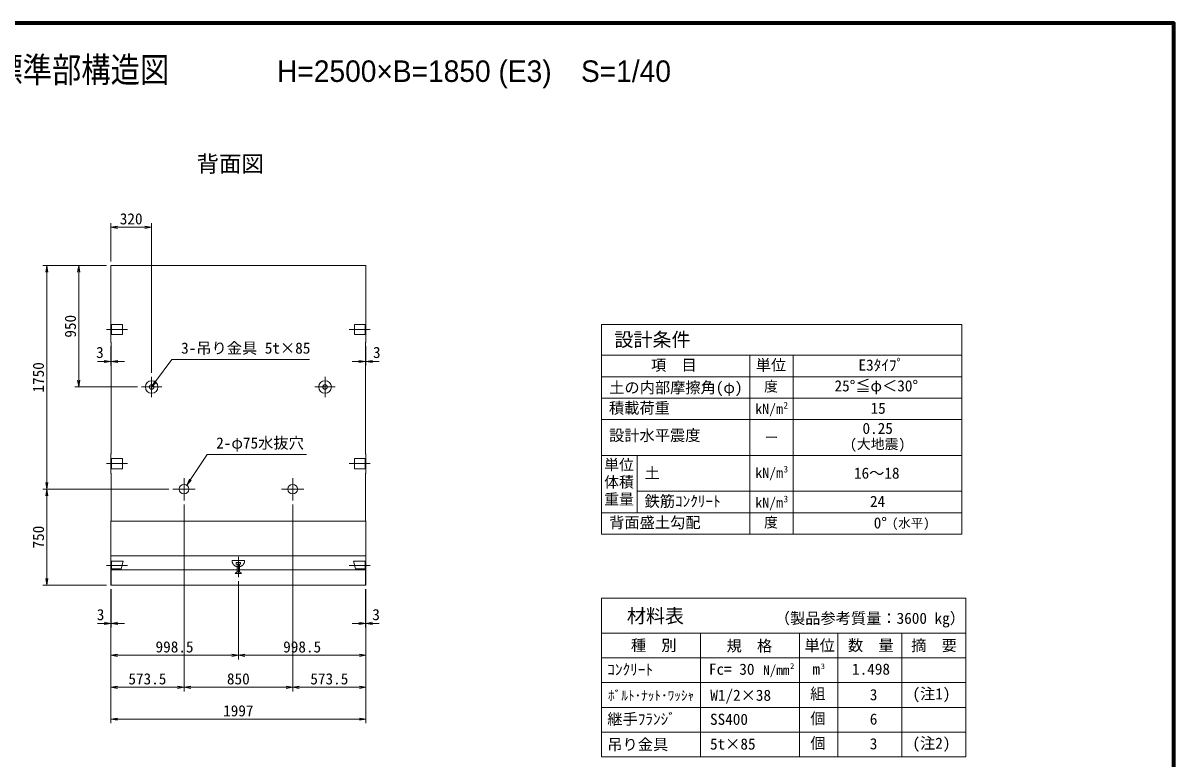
# Model space of a CAD drawing. Units: millimetres at full size, sheet at 1:40. Extents: x 141688 to 157488, y 10657 to 21690.
# Drawn here: x 148483 to 157488, y 15930 to 21690 of the extents above; entities that cross this region are included whole.
import ezdxf
from ezdxf.enums import TextEntityAlignment as Align

# ---------------------------------------------------------------- set-up
doc = ezdxf.new("R2010")
doc.units = ezdxf.units.MM
doc.header["$LTSCALE"] = 40
doc.linetypes.add('CHAIN', pattern=[18.5, 12, -1.5, 3.5, -1.5])
doc.linetypes.add('DASHED', pattern=[7.5, 6, -1.5])
for name, color, linetype, lineweight in [('01図枠', 1, 'Continuous', 70), ('中心', 6, 'CHAIN', 9), ('外形線', 7, 'Continuous', 13), ('寸法', 2, 'Continuous', 9), ('細線', 4, 'Continuous', 9), ('連結部', 4, 'Continuous', 13)]:
    doc.layers.add(name, color=color, linetype=linetype, lineweight=lineweight)
doc.layers.add('文字', color=7, linetype='Continuous')
doc.styles.add('ＭＳ ゴシック', font='')
doc.styles.add('ＭＳ Ｐゴシック', font='')
doc.styles.get('ＭＳ ゴシック').set_extended_font_data('MS Gothic')
doc.styles.get('ＭＳ Ｐゴシック').set_extended_font_data('MS PGothic')

# ---------------------------------------------------------------- blocks, each defined once
blk = doc.blocks.new('open_arrow')
at = {"color": 0, "linetype": 'Continuous', "lineweight": -2}
blk.add_lwpolyline([(7.5, 1.25), (0, 0), (7.5, -1.25)], dxfattribs=at)

msp = doc.modelspace()

# ---------------------------------------------------------------- linework, layer by layer
at = {"layer": '01図枠'}
msp.add_lwpolyline([(141687.54, 10809.99), (157487.54, 10809.99), (157487.54, 21689.99), (141687.54, 21689.99)], close=True, dxfattribs=at)
at = {"layer": '中心'}
for p, q in [((149300.13, 19291.75), (149135.13, 19291.75)), ((151035.13, 19291.75), (151200.13, 19291.75)), ((149489.13, 18920.75), (149489.13, 18762.75)), ((150846.13, 18920.75), (150846.13, 18762.75)), ((149568.13, 18841.75), (149410.13, 18841.75)), ((150767.13, 18841.75), (150925.13, 18841.75)), ((149300.13, 18241.75), (149135.13, 18241.75)), ((151035.13, 18241.75), (151200.13, 18241.75)), ((149742.63, 17954.25), (149742.63, 18129.25)), ((150592.63, 17954.25), (150592.63, 18129.25)), ((149655.13, 18041.75), (149830.13, 18041.75)), ((150505.13, 18041.75), (150680.13, 18041.75)), ((150167.63, 17513.04), (150167.63, 17353.04)), ((149300.13, 17443.72), (149135.13, 17443.72)), ((151035.13, 17443.72), (151200.13, 17443.72))]:
    msp.add_line(p, q, dxfattribs=at)
at = {"layer": '外形線'}
for p, q in [((149169.13, 19791.75), (151166.13, 19791.75)), ((149169.13, 19791.75), (149169.13, 19191.75)), ((151166.13, 19791.75), (151166.13, 19191.75)), ((149172.13, 19188.75), (149169.13, 19191.75)), ((149172.13, 19188.75), (149172.13, 18319.75)), ((151163.13, 19188.75), (151166.13, 19191.75)), ((151163.13, 19188.75), (151163.13, 18319.75)), ((149172.13, 18319.75), (149169.13, 18316.75)), ((149169.13, 18316.75), (149169.13, 18166.75)), ((151163.13, 18319.75), (151166.13, 18316.75)), ((151166.13, 18316.75), (151166.13, 18166.75)), ((149172.13, 18163.75), (149169.13, 18166.75)), ((149172.13, 18163.75), (149172.13, 17794.75)), ((151163.13, 18163.75), (151166.13, 18166.75)), ((151163.13, 18163.75), (151163.13, 17794.75)), ((149172.13, 17794.75), (149169.13, 17791.75)), ((149169.13, 17791.75), (149169.13, 17291.75)), ((151163.13, 17794.75), (151166.13, 17791.75)), ((151166.13, 17791.75), (151166.13, 17291.75)), ((149169.13, 17411.75), (151166.13, 17411.75)), ((149169.13, 17291.75), (151166.13, 17291.75))]:
    msp.add_line(p, q, dxfattribs=at)
for centre in [(149742.63, 18041.75), (150592.63, 18041.75)]:
    msp.add_circle(centre, 37.5, dxfattribs=at)
at = {"layer": '寸法'}
for p, q in [((149169.13, 19823.75), (149169.13, 20123.75)), ((149489.13, 20091.75), (149169.13, 20091.75)), ((149489.13, 18952.75), (149489.13, 20123.75)), ((149137.13, 19791.75), (148637.13, 19791.75)), ((148669.13, 18041.75), (148669.13, 19791.75)), ((149137.13, 19791.75), (148887.13, 19791.75)), ((148919.13, 19791.75), (148919.13, 18841.75)), ((149169.13, 19159.75), (149169.13, 19008.61)), ((149172.13, 19156.75), (149172.13, 19008.61)), ((151163.13, 19156.75), (151163.13, 19008.61)), ((151166.13, 19159.75), (151166.13, 19008.61)), ((149065.13, 19040.61), (149276.13, 19040.61)), ((151270.13, 19040.61), (151059.13, 19040.61)), ((149378.13, 18841.75), (148887.13, 18841.75)), ((149623.13, 18041.75), (148637.13, 18041.75)), ((149623.13, 18041.75), (148637.13, 18041.75)), ((148669.13, 17291.75), (148669.13, 18041.75)), ((149742.63, 17922.25), (149742.63, 16459.75)), ((149742.63, 17922.25), (149742.63, 16459.75)), ((150592.63, 17922.25), (150592.63, 16459.75)), ((150592.63, 17922.25), (150592.63, 16459.75)), ((149137.13, 17291.75), (148637.13, 17291.75)), ((150167.63, 17321.04), (150167.63, 16709.75)), ((150167.63, 17321.04), (150167.63, 16709.75)), ((149169.13, 17259.75), (149169.13, 16209.75)), ((149169.13, 17259.75), (149169.13, 16459.75)), ((149169.13, 17259.75), (149169.13, 16709.75)), ((149169.13, 17259.75), (149169.13, 16959.75)), ((149172.13, 17259.75), (149172.13, 16959.75)), ((151163.13, 17259.75), (151163.13, 16959.75)), ((151166.13, 17259.75), (151166.13, 16209.75)), ((151166.13, 17259.75), (151166.13, 16459.75)), ((151166.13, 17259.75), (151166.13, 16709.75)), ((151166.13, 17259.75), (151166.13, 16959.75)), ((149065.13, 16991.75), (149276.13, 16991.75)), ((151270.13, 16991.75), (151059.13, 16991.75)), ((149169.13, 16741.75), (150167.63, 16741.75)), ((150167.63, 16741.75), (151166.13, 16741.75)), ((149169.13, 16491.75), (149742.63, 16491.75)), ((149742.63, 16491.75), (150592.63, 16491.75)), ((150592.63, 16491.75), (151166.13, 16491.75)), ((149169.13, 16241.75), (151166.13, 16241.75))]:
    msp.add_line(p, q, dxfattribs=at)
at = {"layer": '寸法', "color": 3}
for p, q in [((153008.66, 17858.01), (153008.66, 19329.39)), ((153008.66, 19329.39), (155828.66, 19329.39)), ((155828.66, 17690.01), (155828.66, 19329.39)), ((153008.66, 17690.01), (153008.66, 19090.01)), ((153008.66, 19090.01), (155828.66, 19090.01)), ((154168.66, 17690.01), (154168.66, 19090.01)), ((154508.66, 17690.01), (154508.66, 19090.01)), ((153008.66, 18922.01), (155828.66, 18922.01)), ((153008.66, 18754.01), (155828.66, 18754.01)), ((153008.66, 18586.01), (155828.66, 18586.01)), ((153008.66, 18306.01), (155828.66, 18306.01)), ((153288.66, 17858.01), (153288.66, 18306.01)), ((153288.66, 18026.01), (155828.66, 18026.01)), ((153008.66, 17858.01), (155828.66, 17858.01)), ((153008.66, 17690.01), (155828.66, 17690.01)), ((153008.66, 15947.75), (153008.66, 17190.01)), ((153008.66, 17190.01), (155858.66, 17190.01)), ((155858.66, 15947.75), (155858.66, 17190.01)), ((153008.66, 16914.63), (155858.66, 16914.63)), ((153783.66, 15947.75), (153783.66, 16914.63)), ((154558.66, 15947.75), (154558.66, 16914.63)), ((154858.66, 15947.75), (154858.66, 16914.63)), ((154858.66, 16141.13), (154858.66, 16914.63)), ((155358.66, 15947.75), (155358.66, 16914.63)), ((153008.66, 16721.26), (155858.66, 16721.26)), ((153008.66, 16527.88), (155858.66, 16527.88)), ((153008.66, 16334.51), (155858.66, 16334.51)), ((153008.66, 16141.13), (155858.66, 16141.13)), ((153008.66, 15947.75), (155858.66, 15947.75))]:
    msp.add_line(p, q, dxfattribs=at)
at = {"layer": '寸法', "color": 3, "linetype": 'DASHED'}
for p, q in [((150118.58, 17483.04), (150216.68, 17483.04)), ((150142.58, 17383.04), (150157.58, 17394.7)), ((150192.61, 17383.04), (150142.58, 17383.04)), ((150149.63, 17468.04), (150185.63, 17468.04)), ((150149.63, 17456.04), (150149.63, 17468.04)), ((150185.63, 17456.04), (150149.63, 17456.04)), ((150157.58, 17456.04), (150157.58, 17394.7)), ((150157.58, 17394.7), (150177.61, 17394.7)), ((150177.61, 17456.04), (150177.61, 17394.7)), ((150177.61, 17394.7), (150192.61, 17383.04)), ((150185.63, 17468.04), (150185.63, 17456.04))]:
    msp.add_line(p, q, dxfattribs=at)
at = {"layer": '寸法'}
for points in [[(149489.13, 18841.75), (149520.09, 18883.53), (149647.95, 19056.15), (150724.01, 19056.15)], [(149763.33, 18073.02), (149792.02, 18116.39), (149922.39, 18313.41), (150700.03, 18313.41)]]:
    msp.add_lwpolyline(points, dxfattribs=at)
at = {"layer": '寸法', "color": 3}
for centre in [(149489.13, 18841.75), (150846.13, 18841.75)]:
    msp.add_circle(centre, 18, dxfattribs=at)
at = {"layer": '寸法', "color": 3, "linetype": 'DASHED'}
msp.add_arc((150167.63, 17483.04), 49.05, 180, 0, dxfattribs=at)
at = {"layer": '細線'}
for p, q in [((149175.13, 19251.75), (149175.13, 19331.75)), ((149260.13, 19331.75), (149175.13, 19331.75)), ((149260.13, 19251.75), (149260.13, 19331.75)), ((151075.13, 19251.75), (151075.13, 19331.75)), ((151075.13, 19331.75), (151160.13, 19331.75)), ((151160.13, 19251.75), (151160.13, 19331.75)), ((149260.13, 19251.75), (149175.13, 19251.75)), ((151075.13, 19251.75), (151160.13, 19251.75)), ((149175.13, 18201.75), (149175.13, 18281.75)), ((149260.13, 18281.75), (149175.13, 18281.75)), ((149260.13, 18201.75), (149260.13, 18281.75)), ((151075.13, 18201.75), (151075.13, 18281.75)), ((151075.13, 18281.75), (151160.13, 18281.75)), ((151160.13, 18201.75), (151160.13, 18281.75)), ((149260.13, 18201.75), (149175.13, 18201.75)), ((151075.13, 18201.75), (151160.13, 18201.75)), ((149169.13, 17791.75), (151166.13, 17791.75)), ((149169.13, 17520.85), (151166.13, 17520.85)), ((149172.13, 17291.75), (149172.13, 17411.75)), ((151163.13, 17291.75), (151163.13, 17411.75))]:
    msp.add_line(p, q, dxfattribs=at)
at = {"layer": '細線', "linetype": 'DASHED'}
for p, q in [((149175.13, 17418.72), (149175.13, 17478.72)), ((149175.13, 17478.72), (149266.13, 17478.72)), ((149251.13, 17418.72), (149266.13, 17478.72)), ((151084.13, 17418.72), (151069.13, 17478.72)), ((151160.13, 17478.72), (151069.13, 17478.72)), ((151160.13, 17418.72), (151160.13, 17478.72)), ((149175.13, 17418.72), (149251.13, 17418.72)), ((151160.13, 17418.72), (151084.13, 17418.72))]:
    msp.add_line(p, q, dxfattribs=at)
at = {"layer": '連結部', "color": 3}
for centre in [(149489.13, 18841.75), (150846.13, 18841.75)]:
    msp.add_circle(centre, 49, dxfattribs=at)

# ---------------------------------------------------------------- block references
at = {"layer": '寸法', "xscale": 6.93, "yscale": 6.93}
for p in [(149169.13, 20091.75), (149172.13, 19040.61), (151166.13, 19040.61), (149172.13, 16991.75), (151166.13, 16991.75), (149169.13, 16741.75), (150167.63, 16741.75), (149169.13, 16491.75), (149742.63, 16491.75), (150592.63, 16491.75), (149169.13, 16241.75)]:
    msp.add_blockref('open_arrow', p, dxfattribs=at)
for p, rotation in [((149489.13, 20091.75), 180), ((148669.13, 19791.75), 270), ((148919.13, 19791.75), 270), ((149169.13, 19040.61), 180), ((151163.13, 19040.61), 180), ((148919.13, 18841.75), 90), ((149489.13, 18841.75), 53.5), ((149763.33, 18073.02), 56.5), ((148669.13, 18041.75), 90), ((148669.13, 18041.75), 270), ((148669.13, 17291.75), 90), ((149169.13, 16991.75), 180), ((151163.13, 16991.75), 180), ((150167.63, 16741.75), 180), ((151166.13, 16741.75), 180), ((149742.63, 16491.75), 180), ((150592.63, 16491.75), 180), ((151166.13, 16491.75), 180), ((151166.13, 16241.75), 180)]:
    msp.add_blockref('open_arrow', p, dxfattribs=dict(at, rotation=rotation))

# ---------------------------------------------------------------- texts
at = {"layer": '寸法', "style": 'ＭＳ ゴシック'}
for s, p in [('320', (149329.13, 20157.75)), ('3', (149084.75, 19112.05)), ('3', (151250.52, 19112.05)), ('3', (149090.02, 17060.35)), ('3', (151245.25, 17060.35)), ('998.5', (149668.38, 16807.75)), ('998.5', (150666.88, 16807.75)), ('573.5', (149455.88, 16557.75)), ('850', (150167.63, 16557.75)), ('573.5', (150879.38, 16557.75)), ('1997', (150167.63, 16307.75))]:
    msp.add_text(s, height=87.35, dxfattribs=at).set_placement(p, align=Align.MIDDLE_CENTER)
for s, p in [('950', (148853.13, 19316.75)), ('1750', (148603.13, 18916.75)), ('750', (148603.13, 17666.75))]:
    msp.add_text(s, height=87.35, rotation=90, dxfattribs=at).set_placement(p, align=Align.MIDDLE_CENTER)
at = {"layer": '寸法', "color": 3, "style": 'ＭＳ ゴシック'}
for s, height, p in [('設計条件', 109.2, (153109.63, 19125.26)), ('項\u3000目', 87.35, (153396.05, 18943.25)), ('単位', 87.35, (154215.25, 18943.25)), ('E3ﾀｲﾌﾟ', 87.35, (155019.33, 18943.25)), ('土の内部摩擦角(φ)', 87.35, (153068.98, 18767.38)), ('度', 79.75, (154280.45, 18782.32)), ('25°', 87.35, (154831.68, 18780.87)), ('≦φ＜30°', 87.35, (154994.27, 18780.87)), ('積載荷重', 87.35, (153067.08, 18607.38)), ('kN/m', 79.75, (154211.51, 18606.57)), ('2', 52.22, (154432.66, 18657.04)), ('15', 87.35, (155113.81, 18605.41)), ('0.25', 87.35, (155050.66, 18448.02)), ('設計水平震度', 87.35, (153067.94, 18393.07)), ('ー', 79.75, (154283.44, 18383.04)), ('(大地震)', 79.75, (154951.88, 18331.99)), ('土', 87.35, (153345.68, 18098.51)), ('kN/m', 79.75, (154211.94, 18106.51)), ('3', 52.22, (154433.08, 18156.99)), ('16～18', 87.35, (154983.92, 18097.86)), ('鉄筋ｺﾝｸﾘｰﾄ', 87.35, (153345.68, 17877.93)), ('kN/m', 79.75, (154211.94, 17873)), ('3', 52.22, (154433.08, 17923.47)), ('24', 87.35, (155109.14, 17876.46)), ('背面盛土勾配', 87.35, (153068.66, 17711.25)), ('度', 79.75, (154280.45, 17718.32)), ('0°', 87.35, (155138.56, 17708.27)), ('(水平)', 72.16, (155280.89, 17719.78)), ('材料表', 109.2, (153207.53, 16962.76)), ('種\u3000別', 87.35, (153238.94, 16749.92)), ('規\u3000格', 87.35, (153987.09, 16745.78)), ('単位', 87.35, (154596.29, 16748.98)), ('数\u3000量', 87.35, (154936.69, 16749.72)), ('摘\u3000要', 87.35, (155431.68, 16749.33)), ('ｺﾝｸﾘｰﾄ', 87.35, (153054.31, 16560.77)), ('Fc= 30', 87.35, (153849.08, 16563.19)), ('N/mm', 75.95, (154272.83, 16565.37)), ('2', 43.67, (154484.39, 16622.61)), ('3', 43.67, (154724.63, 16621.06)), ('m', 87.35, (154659.24, 16564.35)), ('W1/2×38', 87.35, (153859.85, 16359.28)), ('組', 87.35, (154641.34, 16370.97)), ('(注1)', 87.35, (155441.34, 16370.97)), ('ﾎﾞﾙﾄ･ﾅｯﾄ･ﾜｯｼｬ', 75.95, (153060.14, 16365.96)), ('継手ﾌﾗﾝｼﾞ', 87.35, (153054.09, 16172.71)), ('個 ', 87.35, (154642.67, 16177.6)), ('SS400', 87.35, (153857.64, 16171.17)), ('吊り金具', 87.35, (153054.09, 15974.01)), ('5t×85', 87.35, (153857.64, 15977.79)), ('個 ', 87.35, (154642.67, 15984.22)), ('(注2)', 87.35, (155441.34, 15984.22))]:
    msp.add_text(s, height=height, dxfattribs=at).set_placement(p, align=Align.BOTTOM_LEFT)
at = {"layer": '寸法', "style": 'ＭＳ ゴシック'}
for s, p in [('3-吊り金具 5t×85', (149719.95, 19076.15)), ('2-φ75水抜穴', (149994.39, 18333.41))]:
    msp.add_text(s, height=87.35, dxfattribs=at).set_placement(p, align=Align.BOTTOM_LEFT)
at = {"layer": '寸法', "color": 3, "style": 'ＭＳ ゴシック'}
for s, p in [('単位', (153029.8, 18275.15)), ('体積', (153029.8, 18140.48)), ('重量', (153029.8, 18005.81))]:
    msp.add_text(s, height=85.24, dxfattribs=at).set_placement(p, align=Align.TOP_LEFT)
for s, p in [('（製品参考質量：3600 kg）', (155852.61, 16961.65)), ('1.498', (155265.9, 16563.67)), ('3', (155167.37, 16363.95)), ('6', (155167.11, 16172.95)), ('3', (155167.11, 15979.57))]:
    msp.add_text(s, height=87.35, dxfattribs=at).set_placement(p, align=Align.BOTTOM_RIGHT)
at = {"layer": '文字', "style": 'ＭＳ Ｐゴシック', "width": 0.85}
msp.add_text(' KLウォール3型（Eタイプ）標準部構造図\u3000\u3000\u3000\u3000\u3000\u3000\u3000\u3000\u3000\u3000\u3000\u3000\u3000\u3000 \u3000\u3000\u3000\u3000', height=197.9, dxfattribs=at).set_placement((149587.54, 21165.77), align=Align.BOTTOM_CENTER)
at = {"layer": '文字', "style": 'ＭＳ Ｐゴシック'}
msp.add_text('H=2500×B=1850 (E3)\u3000S=1/40', height=168.3, dxfattribs=at).set_placement((150470.43, 21178.44), align=Align.BOTTOM_LEFT)
msp.add_text(' 背面図 ', height=128.7, dxfattribs=at).set_placement((150103.8, 20485.14), align=Align.BOTTOM_CENTER)

doc.saveas('drawing.dxf')
